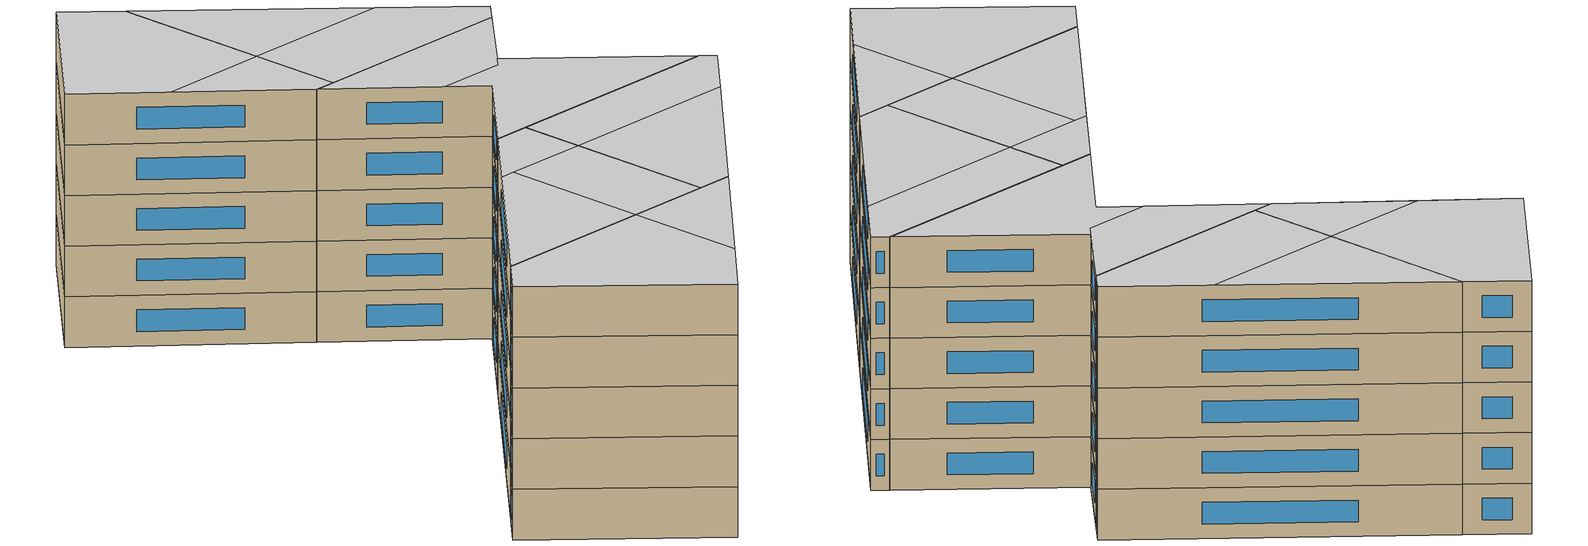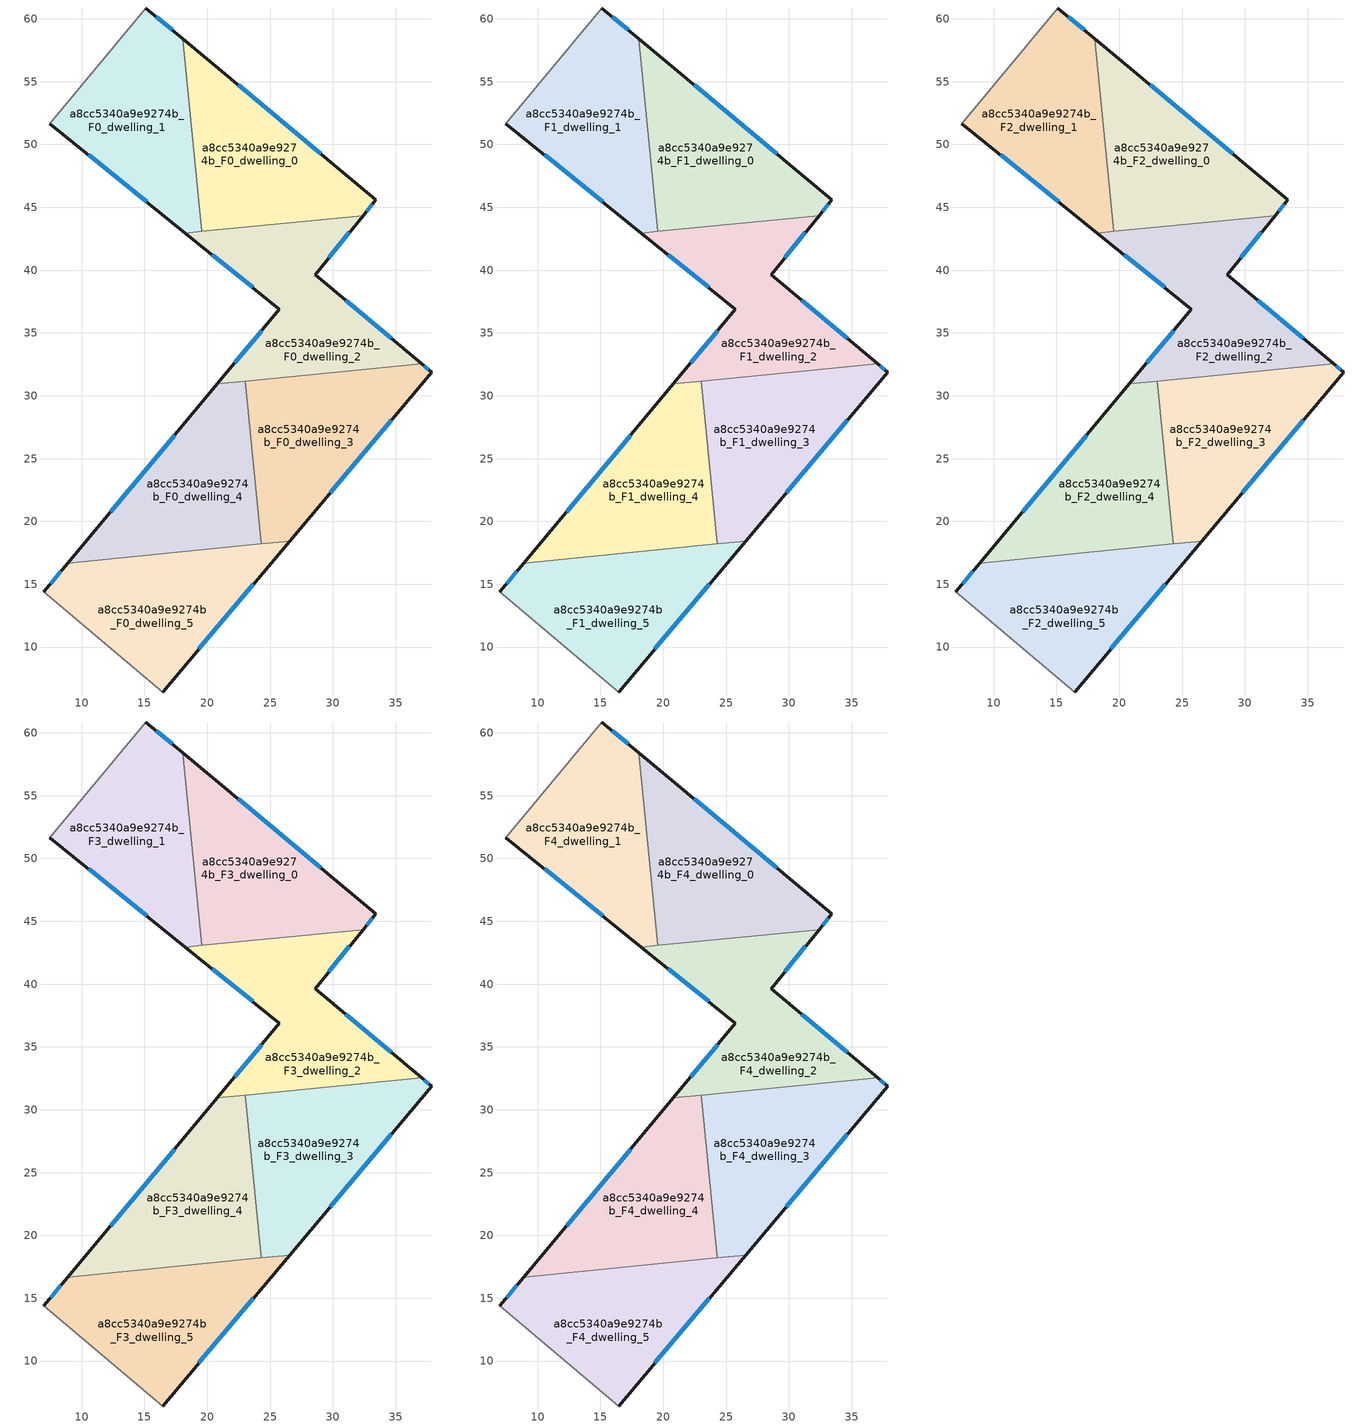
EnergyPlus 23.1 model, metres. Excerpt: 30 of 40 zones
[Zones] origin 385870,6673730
a8cc5340a9e9274b_F0_dwelling_0
 floor ground (EU_floor_Construction): 33.43,45.6 32.42,44.35 19.58,43.08 18.06,58.41 z0
 wall outside (EU_wall_Construction): 32.42,44.35 33.43,45.6 18.06,58.41 z0:3
 wall to a8cc5340a9e9274b_F0_dwelling_1 (EU_wall_Construction): 18.06,58.41 19.58,43.08 z0:3
 wall to a8cc5340a9e9274b_F0_dwelling_2 (EU_wall_Construction): 19.58,43.08 32.42,44.35 z0:3
 window (EU_Window_Construction): 32.71,44.7 33.15,45.24 / 29.04,49.26 22.46,54.75 z0.86:2.14
a8cc5340a9e9274b_F0_dwelling_1
 floor ground (EU_floor_Construction): 18.06,58.41 19.58,43.08 18.26,42.95 7.48,51.67 15.13,60.86 z0
 wall outside (EU_wall_Construction): 7.48,51.67 18.26,42.95 / 18.06,58.41 15.13,60.86 z0:3
 wall adiabatic (EU_wall_Construction): 15.13,60.86 7.48,51.67 z0:3
 wall to a8cc5340a9e9274b_F0_dwelling_2 (EU_wall_Construction): 18.26,42.95 19.58,43.08 z0:3
 window (EU_Window_Construction): 10.56,49.18 15.18,45.44 / 17.22,59.11 15.97,60.16 z0.86:2.14
a8cc5340a9e9274b_F0_dwelling_2
 floor ground (EU_floor_Construction): 32.42,44.35 28.59,39.62 37.06,32.56 20.8,30.95 25.75,36.89 18.26,42.95 z0
 wall outside (EU_wall_Construction): 18.26,42.95 25.75,36.89 20.8,30.95 / 37.06,32.56 28.59,39.62 32.42,44.35 z0:3
 wall to a8cc5340a9e9274b_F0_dwelling_3 (EU_wall_Construction): 23.04,31.17 37.06,32.56 z0:3
 wall to a8cc5340a9e9274b_F0_dwelling_4 (EU_wall_Construction): 20.8,30.95 23.04,31.17 z0:3
 window (EU_Window_Construction): 24.33,35.19 22.21,32.65 / 20.4,41.22 23.61,38.62 / 29.68,40.97 31.33,43 / 34.64,34.57 31.01,37.6 z0.86:2.14
a8cc5340a9e9274b_F0_dwelling_3
 floor ground (EU_floor_Construction): 37.87,31.88 26.55,18.43 24.32,18.21 23.04,31.17 37.06,32.56 z0
 wall outside (EU_wall_Construction): 26.55,18.43 37.87,31.88 37.06,32.56 z0:3
 wall to a8cc5340a9e9274b_F0_dwelling_4 (EU_wall_Construction): 23.04,31.17 24.32,18.21 z0:3
 wall to a8cc5340a9e9274b_F0_dwelling_5 (EU_wall_Construction): 24.32,18.21 26.55,18.43 z0:3
 window (EU_Window_Construction): 29.78,22.27 34.63,28.04 / 37.64,32.08 37.29,32.36 z0.86:2.14
a8cc5340a9e9274b_F0_dwelling_4
 floor ground (EU_floor_Construction): 23.04,31.17 24.32,18.21 8.91,16.69 20.8,30.95 z0
 wall outside (EU_wall_Construction): 20.8,30.95 8.91,16.69 z0:3
 wall to a8cc5340a9e9274b_F0_dwelling_5 (EU_wall_Construction): 8.91,16.69 24.32,18.21 z0:3
 window (EU_Window_Construction): 17.4,26.88 12.31,20.76 z0.86:2.14
a8cc5340a9e9274b_F0_dwelling_5
 floor ground (EU_floor_Construction): 26.55,18.43 16.46,6.43 7,14.39 8.91,16.69 z0
 wall outside (EU_wall_Construction): 16.46,6.43 26.55,18.43 / 8.91,16.69 7,14.39 z0:3
 wall adiabatic (EU_wall_Construction): 7,14.39 16.46,6.43 z0:3
 window (EU_Window_Construction): 19.34,9.86 23.67,15 / 8.36,16.03 7.54,15.05 z0.86:2.14
a8cc5340a9e9274b_F1_dwelling_0
 floor to a8cc5340a9e9274b_F0_dwelling_0 (EU_floor_Construction): 33.43,45.6 32.42,44.35 19.58,43.08 18.06,58.41 z3
 wall outside (EU_wall_Construction): 32.42,44.35 33.43,45.6 18.06,58.41 z3:6
 wall to a8cc5340a9e9274b_F1_dwelling_1 (EU_wall_Construction): 18.06,58.41 19.58,43.08 z3:6
 wall to a8cc5340a9e9274b_F1_dwelling_2 (EU_wall_Construction): 19.58,43.08 32.42,44.35 z3:6
 window (EU_Window_Construction): 32.71,44.7 33.15,45.24 / 29.04,49.26 22.46,54.75 z3.86:5.14
a8cc5340a9e9274b_F1_dwelling_1
 floor to a8cc5340a9e9274b_F0_dwelling_1 (EU_floor_Construction): 18.06,58.41 19.58,43.08 18.26,42.95 7.48,51.67 15.13,60.86 z3
 wall outside (EU_wall_Construction): 7.48,51.67 18.26,42.95 / 18.06,58.41 15.13,60.86 z3:6
 wall adiabatic (EU_wall_Construction): 15.13,60.86 7.48,51.67 z3:6
 wall to a8cc5340a9e9274b_F1_dwelling_2 (EU_wall_Construction): 18.26,42.95 19.58,43.08 z3:6
 window (EU_Window_Construction): 10.56,49.18 15.18,45.44 / 17.22,59.11 15.97,60.16 z3.86:5.14
a8cc5340a9e9274b_F1_dwelling_2
 floor to a8cc5340a9e9274b_F0_dwelling_2 (EU_floor_Construction): 32.42,44.35 28.59,39.62 37.06,32.56 20.8,30.95 25.75,36.89 18.26,42.95 z3
 wall outside (EU_wall_Construction): 18.26,42.95 25.75,36.89 20.8,30.95 / 37.06,32.56 28.59,39.62 32.42,44.35 z3:6
 wall to a8cc5340a9e9274b_F1_dwelling_3 (EU_wall_Construction): 23.04,31.17 37.06,32.56 z3:6
 wall to a8cc5340a9e9274b_F1_dwelling_4 (EU_wall_Construction): 20.8,30.95 23.04,31.17 z3:6
 window (EU_Window_Construction): 24.33,35.19 22.21,32.65 / 20.4,41.22 23.61,38.62 / 29.68,40.97 31.33,43 / 34.64,34.57 31.01,37.6 z3.86:5.14
a8cc5340a9e9274b_F1_dwelling_3
 floor to a8cc5340a9e9274b_F0_dwelling_3 (EU_floor_Construction): 37.87,31.88 26.55,18.43 24.32,18.21 23.04,31.17 37.06,32.56 z3
 wall outside (EU_wall_Construction): 26.55,18.43 37.87,31.88 37.06,32.56 z3:6
 wall to a8cc5340a9e9274b_F1_dwelling_4 (EU_wall_Construction): 23.04,31.17 24.32,18.21 z3:6
 wall to a8cc5340a9e9274b_F1_dwelling_5 (EU_wall_Construction): 24.32,18.21 26.55,18.43 z3:6
 window (EU_Window_Construction): 29.78,22.27 34.63,28.04 / 37.64,32.08 37.29,32.36 z3.86:5.14
a8cc5340a9e9274b_F1_dwelling_4
 floor to a8cc5340a9e9274b_F0_dwelling_4 (EU_floor_Construction): 23.04,31.17 24.32,18.21 8.91,16.69 20.8,30.95 z3
 wall outside (EU_wall_Construction): 20.8,30.95 8.91,16.69 z3:6
 wall to a8cc5340a9e9274b_F1_dwelling_5 (EU_wall_Construction): 8.91,16.69 24.32,18.21 z3:6
 window (EU_Window_Construction): 17.4,26.88 12.31,20.76 z3.86:5.14
a8cc5340a9e9274b_F1_dwelling_5
 floor to a8cc5340a9e9274b_F0_dwelling_5 (EU_floor_Construction): 26.55,18.43 16.46,6.43 7,14.39 8.91,16.69 z3
 wall outside (EU_wall_Construction): 16.46,6.43 26.55,18.43 / 8.91,16.69 7,14.39 z3:6
 wall adiabatic (EU_wall_Construction): 7,14.39 16.46,6.43 z3:6
 window (EU_Window_Construction): 19.34,9.86 23.67,15 / 8.36,16.03 7.54,15.05 z3.86:5.14
a8cc5340a9e9274b_F2_dwelling_0
 floor to a8cc5340a9e9274b_F1_dwelling_0 (EU_floor_Construction): 33.43,45.6 32.42,44.35 19.58,43.08 18.06,58.41 z6
 wall outside (EU_wall_Construction): 32.42,44.35 33.43,45.6 18.06,58.41 z6:9
 wall to a8cc5340a9e9274b_F2_dwelling_1 (EU_wall_Construction): 18.06,58.41 19.58,43.08 z6:9
 wall to a8cc5340a9e9274b_F2_dwelling_2 (EU_wall_Construction): 19.58,43.08 32.42,44.35 z6:9
 window (EU_Window_Construction): 32.71,44.7 33.15,45.24 / 29.04,49.26 22.46,54.75 z6.86:8.14
a8cc5340a9e9274b_F2_dwelling_1
 floor to a8cc5340a9e9274b_F1_dwelling_1 (EU_floor_Construction): 18.06,58.41 19.58,43.08 18.26,42.95 7.48,51.67 15.13,60.86 z6
 wall outside (EU_wall_Construction): 7.48,51.67 18.26,42.95 / 18.06,58.41 15.13,60.86 z6:9
 wall adiabatic (EU_wall_Construction): 15.13,60.86 7.48,51.67 z6:9
 wall to a8cc5340a9e9274b_F2_dwelling_2 (EU_wall_Construction): 18.26,42.95 19.58,43.08 z6:9
 window (EU_Window_Construction): 10.56,49.18 15.18,45.44 / 17.22,59.11 15.97,60.16 z6.86:8.14
a8cc5340a9e9274b_F2_dwelling_2
 floor to a8cc5340a9e9274b_F1_dwelling_2 (EU_floor_Construction): 32.42,44.35 28.59,39.62 37.06,32.56 20.8,30.95 25.75,36.89 18.26,42.95 z6
 wall outside (EU_wall_Construction): 18.26,42.95 25.75,36.89 20.8,30.95 / 37.06,32.56 28.59,39.62 32.42,44.35 z6:9
 wall to a8cc5340a9e9274b_F2_dwelling_3 (EU_wall_Construction): 23.04,31.17 37.06,32.56 z6:9
 wall to a8cc5340a9e9274b_F2_dwelling_4 (EU_wall_Construction): 20.8,30.95 23.04,31.17 z6:9
 window (EU_Window_Construction): 24.33,35.19 22.21,32.65 / 20.4,41.22 23.61,38.62 / 29.68,40.97 31.33,43 / 34.64,34.57 31.01,37.6 z6.86:8.14
a8cc5340a9e9274b_F2_dwelling_3
 floor to a8cc5340a9e9274b_F1_dwelling_3 (EU_floor_Construction): 37.87,31.88 26.55,18.43 24.32,18.21 23.04,31.17 37.06,32.56 z6
 wall outside (EU_wall_Construction): 26.55,18.43 37.87,31.88 37.06,32.56 z6:9
 wall to a8cc5340a9e9274b_F2_dwelling_4 (EU_wall_Construction): 23.04,31.17 24.32,18.21 z6:9
 wall to a8cc5340a9e9274b_F2_dwelling_5 (EU_wall_Construction): 24.32,18.21 26.55,18.43 z6:9
 window (EU_Window_Construction): 29.78,22.27 34.63,28.04 / 37.64,32.08 37.29,32.36 z6.86:8.14
a8cc5340a9e9274b_F2_dwelling_4
 floor to a8cc5340a9e9274b_F1_dwelling_4 (EU_floor_Construction): 23.04,31.17 24.32,18.21 8.91,16.69 20.8,30.95 z6
 wall outside (EU_wall_Construction): 20.8,30.95 8.91,16.69 z6:9
 wall to a8cc5340a9e9274b_F2_dwelling_5 (EU_wall_Construction): 8.91,16.69 24.32,18.21 z6:9
 window (EU_Window_Construction): 17.4,26.88 12.31,20.76 z6.86:8.14
a8cc5340a9e9274b_F2_dwelling_5
 floor to a8cc5340a9e9274b_F1_dwelling_5 (EU_floor_Construction): 26.55,18.43 16.46,6.43 7,14.39 8.91,16.69 z6
 wall outside (EU_wall_Construction): 16.46,6.43 26.55,18.43 / 8.91,16.69 7,14.39 z6:9
 wall adiabatic (EU_wall_Construction): 7,14.39 16.46,6.43 z6:9
 window (EU_Window_Construction): 19.34,9.86 23.67,15 / 8.36,16.03 7.54,15.05 z6.86:8.14
a8cc5340a9e9274b_F3_dwelling_0
 floor to a8cc5340a9e9274b_F2_dwelling_0 (EU_floor_Construction): 33.43,45.6 32.42,44.35 19.58,43.08 18.06,58.41 z9
 wall outside (EU_wall_Construction): 32.42,44.35 33.43,45.6 18.06,58.41 z9:12
 wall to a8cc5340a9e9274b_F3_dwelling_1 (EU_wall_Construction): 18.06,58.41 19.58,43.08 z9:12
 wall to a8cc5340a9e9274b_F3_dwelling_2 (EU_wall_Construction): 19.58,43.08 32.42,44.35 z9:12
 window (EU_Window_Construction): 32.71,44.7 33.15,45.24 / 29.04,49.26 22.46,54.75 z9.86:11.14
a8cc5340a9e9274b_F3_dwelling_1
 floor to a8cc5340a9e9274b_F2_dwelling_1 (EU_floor_Construction): 18.06,58.41 19.58,43.08 18.26,42.95 7.48,51.67 15.13,60.86 z9
 wall outside (EU_wall_Construction): 7.48,51.67 18.26,42.95 / 18.06,58.41 15.13,60.86 z9:12
 wall adiabatic (EU_wall_Construction): 15.13,60.86 7.48,51.67 z9:12
 wall to a8cc5340a9e9274b_F3_dwelling_2 (EU_wall_Construction): 18.26,42.95 19.58,43.08 z9:12
 window (EU_Window_Construction): 10.56,49.18 15.18,45.44 / 17.22,59.11 15.97,60.16 z9.86:11.14
a8cc5340a9e9274b_F3_dwelling_2
 floor to a8cc5340a9e9274b_F2_dwelling_2 (EU_floor_Construction): 32.42,44.35 28.59,39.62 37.06,32.56 20.8,30.95 25.75,36.89 18.26,42.95 z9
 wall outside (EU_wall_Construction): 18.26,42.95 25.75,36.89 20.8,30.95 / 37.06,32.56 28.59,39.62 32.42,44.35 z9:12
 wall to a8cc5340a9e9274b_F3_dwelling_3 (EU_wall_Construction): 23.04,31.17 37.06,32.56 z9:12
 wall to a8cc5340a9e9274b_F3_dwelling_4 (EU_wall_Construction): 20.8,30.95 23.04,31.17 z9:12
 window (EU_Window_Construction): 24.33,35.19 22.21,32.65 / 20.4,41.22 23.61,38.62 / 29.68,40.97 31.33,43 / 34.64,34.57 31.01,37.6 z9.86:11.14
a8cc5340a9e9274b_F3_dwelling_3
 floor to a8cc5340a9e9274b_F2_dwelling_3 (EU_floor_Construction): 37.87,31.88 26.55,18.43 24.32,18.21 23.04,31.17 37.06,32.56 z9
 wall outside (EU_wall_Construction): 26.55,18.43 37.87,31.88 37.06,32.56 z9:12
 wall to a8cc5340a9e9274b_F3_dwelling_4 (EU_wall_Construction): 23.04,31.17 24.32,18.21 z9:12
 wall to a8cc5340a9e9274b_F3_dwelling_5 (EU_wall_Construction): 24.32,18.21 26.55,18.43 z9:12
 window (EU_Window_Construction): 29.78,22.27 34.63,28.04 / 37.64,32.08 37.29,32.36 z9.86:11.14
a8cc5340a9e9274b_F3_dwelling_4
 floor to a8cc5340a9e9274b_F2_dwelling_4 (EU_floor_Construction): 23.04,31.17 24.32,18.21 8.91,16.69 20.8,30.95 z9
 wall outside (EU_wall_Construction): 20.8,30.95 8.91,16.69 z9:12
 wall to a8cc5340a9e9274b_F3_dwelling_5 (EU_wall_Construction): 8.91,16.69 24.32,18.21 z9:12
 window (EU_Window_Construction): 17.4,26.88 12.31,20.76 z9.86:11.14
a8cc5340a9e9274b_F3_dwelling_5
 floor to a8cc5340a9e9274b_F2_dwelling_5 (EU_floor_Construction): 26.55,18.43 16.46,6.43 7,14.39 8.91,16.69 z9
 wall outside (EU_wall_Construction): 16.46,6.43 26.55,18.43 / 8.91,16.69 7,14.39 z9:12
 wall adiabatic (EU_wall_Construction): 7,14.39 16.46,6.43 z9:12
 window (EU_Window_Construction): 19.34,9.86 23.67,15 / 8.36,16.03 7.54,15.05 z9.86:11.14
a8cc5340a9e9274b_F4_dwelling_0
 floor to a8cc5340a9e9274b_F3_dwelling_0 (EU_floor_Construction): 33.43,45.6 32.42,44.35 19.58,43.08 18.06,58.41 z12
 wall outside (EU_wall_Construction): 32.42,44.35 33.43,45.6 18.06,58.41 z12:15
 wall to a8cc5340a9e9274b_F4_dwelling_1 (EU_wall_Construction): 18.06,58.41 19.58,43.08 z12:15
 wall to a8cc5340a9e9274b_F4_dwelling_2 (EU_wall_Construction): 19.58,43.08 32.42,44.35 z12:15
 window (EU_Window_Construction): 32.71,44.7 33.15,45.24 / 29.04,49.26 22.46,54.75 z12.86:14.14
 ceiling to a8cc5340a9e9274b_F5_dwelling_1 (EU_floor_Construction): 32.42,44.35 33.43,45.6 28.57,49.65 19.02,48.71 19.58,43.08 z15
 ceiling to a8cc5340a9e9274b_F5_dwelling_0 (EU_floor_Construction): 28.57,49.65 18.06,58.41 19.02,48.71 z15
a8cc5340a9e9274b_F4_dwelling_1
 floor to a8cc5340a9e9274b_F3_dwelling_1 (EU_floor_Construction): 18.06,58.41 19.58,43.08 18.26,42.95 7.48,51.67 15.13,60.86 z12
 wall outside (EU_wall_Construction): 7.48,51.67 18.26,42.95 / 18.06,58.41 15.13,60.86 z12:15
 wall adiabatic (EU_wall_Construction): 15.13,60.86 7.48,51.67 z12:15
 wall to a8cc5340a9e9274b_F4_dwelling_2 (EU_wall_Construction): 18.26,42.95 19.58,43.08 z12:15
 window (EU_Window_Construction): 10.56,49.18 15.18,45.44 / 17.22,59.11 15.97,60.16 z12.86:14.14
 ceiling to a8cc5340a9e9274b_F5_dwelling_0 (EU_floor_Construction): 19.02,48.71 18.06,58.41 15.13,60.86 7.48,51.67 12,48.01 z15
 ceiling to a8cc5340a9e9274b_F5_dwelling_1 (EU_floor_Construction): 19.58,43.08 19.02,48.71 12,48.01 18.26,42.95 z15
a8cc5340a9e9274b_F4_dwelling_2
 floor to a8cc5340a9e9274b_F3_dwelling_2 (EU_floor_Construction): 32.42,44.35 28.59,39.62 37.06,32.56 20.8,30.95 25.75,36.89 18.26,42.95 z12
 wall outside (EU_wall_Construction): 18.26,42.95 25.75,36.89 20.8,30.95 / 37.06,32.56 28.59,39.62 32.42,44.35 z12:15
 wall to a8cc5340a9e9274b_F4_dwelling_3 (EU_wall_Construction): 23.04,31.17 37.06,32.56 z12:15
 wall to a8cc5340a9e9274b_F4_dwelling_4 (EU_wall_Construction): 20.8,30.95 23.04,31.17 z12:15
 window (EU_Window_Construction): 24.33,35.19 22.21,32.65 / 20.4,41.22 23.61,38.62 / 29.68,40.97 31.33,43 / 34.64,34.57 31.01,37.6 z12.86:14.14
 ceiling to a8cc5340a9e9274b_F5_dwelling_2 (EU_floor_Construction): 37.06,32.56 28.59,39.62 28.05,38.96 23.72,38.53 25.75,36.89 20.8,30.95 z15
 ceiling to a8cc5340a9e9274b_F5_dwelling_1 (EU_floor_Construction): 28.05,38.96 32.42,44.35 18.26,42.95 23.72,38.53 z15
 roof outside (EU_roof_Construction): 28.05,38.96 32.42,44.35 28.05,38.96 23.72,38.53 z15
a8cc5340a9e9274b_F4_dwelling_3
 floor to a8cc5340a9e9274b_F3_dwelling_3 (EU_floor_Construction): 37.87,31.88 26.55,18.43 24.32,18.21 23.04,31.17 37.06,32.56 z12
 wall outside (EU_wall_Construction): 26.55,18.43 37.87,31.88 37.06,32.56 z12:15
 wall to a8cc5340a9e9274b_F4_dwelling_4 (EU_wall_Construction): 23.04,31.17 24.32,18.21 z12:15
 wall to a8cc5340a9e9274b_F4_dwelling_5 (EU_wall_Construction): 24.32,18.21 26.55,18.43 z12:15
 window (EU_Window_Construction): 29.78,22.27 34.63,28.04 / 37.64,32.08 37.29,32.36 z12.86:14.14
 ceiling to a8cc5340a9e9274b_F5_dwelling_3 (EU_floor_Construction): 26.55,18.43 34.94,28.41 23.43,27.27 24.32,18.21 z15
 ceiling to a8cc5340a9e9274b_F5_dwelling_2 (EU_floor_Construction): 34.94,28.41 37.87,31.88 37.06,32.56 23.04,31.17 23.43,27.27 z15
a8cc5340a9e9274b_F4_dwelling_4
 floor to a8cc5340a9e9274b_F3_dwelling_4 (EU_floor_Construction): 23.04,31.17 24.32,18.21 8.91,16.69 20.8,30.95 z12
 wall outside (EU_wall_Construction): 20.8,30.95 8.91,16.69 z12:15
 wall to a8cc5340a9e9274b_F4_dwelling_5 (EU_wall_Construction): 8.91,16.69 24.32,18.21 z12:15
 window (EU_Window_Construction): 17.4,26.88 12.31,20.76 z12.86:14.14
 ceiling to a8cc5340a9e9274b_F5_dwelling_4 (EU_floor_Construction): 19.06,17.69 18.17,26.75 17.22,26.66 8.91,16.69 z15
 ceiling to a8cc5340a9e9274b_F5_dwelling_3 (EU_floor_Construction): 24.32,18.21 23.43,27.27 18.17,26.75 19.06,17.69 z15
 ceiling to a8cc5340a9e9274b_F5_dwelling_2 (EU_floor_Construction): 23.43,27.27 23.04,31.17 20.8,30.95 17.22,26.66 z15
a8cc5340a9e9274b_F4_dwelling_5
 floor to a8cc5340a9e9274b_F3_dwelling_5 (EU_floor_Construction): 26.55,18.43 16.46,6.43 7,14.39 8.91,16.69 z12
 wall outside (EU_wall_Construction): 16.46,6.43 26.55,18.43 / 8.91,16.69 7,14.39 z12:15
 wall adiabatic (EU_wall_Construction): 7,14.39 16.46,6.43 z12:15
 window (EU_Window_Construction): 19.34,9.86 23.67,15 / 8.36,16.03 7.54,15.05 z12.86:14.14
 ceiling to a8cc5340a9e9274b_F5_dwelling_4 (EU_floor_Construction): 16.46,6.43 19.78,10.38 19.06,17.69 8.91,16.69 7,14.39 z15
 ceiling to a8cc5340a9e9274b_F5_dwelling_3 (EU_floor_Construction): 19.78,10.38 26.55,18.43 19.06,17.69 z15
[Building]
EU S2 Campaign: North Axis=0; Terrain=City; Solar Distribution=FullExterior
[Site:Location]
Helsinki-Vantaa.AP: Latitude=60.317; Longitude=24.963; Time Zone=2; Elevation=54.6
[SizingPeriod:WeatherFileDays]
AnnualSizingPeriod: Begin Month=1; Begin Day of Month=1; End Month=12; End Day of Month=31; Day of Week for Start Day=Monday; Use Weather File Daylight Saving Period=No; Use Weather File Rain and Snow Indicators=No
[MATERIAL]
EU_InternalMass_Material: Roughness=MediumRough; Thickness=0.1; Conductivity=1; Density=1800; Specific Heat=900; Thermal Absorptance=0.9; Solar Absorptance=0.7; Visible Absorptance=0.7
[MATERIAL:NOMASS] Roughness=MediumRough; Thermal Absorptance=0.9; Solar Absorptance=0.7; Visible Absorptance=0.7
Name | Thermal Resistance
EU_wall_NoMass | 1.10183
EU_roof_NoMass; EU_floor_NoMass | 1.70606
[WINDOWMATERIAL:SIMPLEGLAZINGSYSTEM]
EU_Window_SimpleGlazing: UFactor=3.11035; Solar Heat Gain Coefficient=0.8; Visible Transmittance=0.8
[CONSTRUCTION]
EU_wall_Construction: EU_wall_NoMass
EU_roof_Construction: EU_roof_NoMass
EU_floor_Construction: EU_floor_NoMass
EU_Window_Construction: EU_Window_SimpleGlazing
EU_InternalMass_Construction: EU_InternalMass_Material
[ZONE] Type=1; Multiplier=1; Ceiling Height=autocalculate; Floor Area=autocalculate; Part of Total Floor Area=Yes
Name | Volume
a8cc5340a9e9274b_F0_dwelling_0; a8cc5340a9e9274b_F1_dwelling_0; a8cc5340a9e9274b_F2_dwelling_0; a8cc5340a9e9274b_F3_dwelling_0; a8cc5340a9e9274b_F4_dwelling_0 | 346.656
a8cc5340a9e9274b_F0_dwelling_1; a8cc5340a9e9274b_F1_dwelling_1; a8cc5340a9e9274b_F2_dwelling_1; a8cc5340a9e9274b_F3_dwelling_1; a8cc5340a9e9274b_F4_dwelling_1 | 346.672
a8cc5340a9e9274b_F0_dwelling_2; a8cc5340a9e9274b_F1_dwelling_2; a8cc5340a9e9274b_F2_dwelling_2; a8cc5340a9e9274b_F3_dwelling_2; a8cc5340a9e9274b_F4_dwelling_2 | 346.663
a8cc5340a9e9274b_F0_dwelling_3; a8cc5340a9e9274b_F1_dwelling_3; a8cc5340a9e9274b_F2_dwelling_3; a8cc5340a9e9274b_F3_dwelling_3; a8cc5340a9e9274b_F4_dwelling_3 | 346.705
a8cc5340a9e9274b_F0_dwelling_4; a8cc5340a9e9274b_F1_dwelling_4; a8cc5340a9e9274b_F2_dwelling_4; a8cc5340a9e9274b_F3_dwelling_4; a8cc5340a9e9274b_F4_dwelling_4 | 346.668
a8cc5340a9e9274b_F0_dwelling_5; a8cc5340a9e9274b_F1_dwelling_5; a8cc5340a9e9274b_F2_dwelling_5; a8cc5340a9e9274b_F3_dwelling_5; a8cc5340a9e9274b_F4_dwelling_5 | 346.652
[INTERNALMASS] Construction=EU_InternalMass_Construction
Name | Zone or ZoneList | Surface Area
a8cc5340a9e9274b_F0_dwelling_0_EU_InternalMass | a8cc5340a9e9274b_F0_dwelling_0 | 115.555
a8cc5340a9e9274b_F0_dwelling_1_EU_InternalMass | a8cc5340a9e9274b_F0_dwelling_1 | 115.559
a8cc5340a9e9274b_F0_dwelling_2_EU_InternalMass | a8cc5340a9e9274b_F0_dwelling_2 | 115.554
a8cc5340a9e9274b_F0_dwelling_3_EU_InternalMass | a8cc5340a9e9274b_F0_dwelling_3 | 115.571
a8cc5340a9e9274b_F0_dwelling_4_EU_InternalMass | a8cc5340a9e9274b_F0_dwelling_4 | 115.558
a8cc5340a9e9274b_F0_dwelling_5_EU_InternalMass | a8cc5340a9e9274b_F0_dwelling_5 | 115.551
a8cc5340a9e9274b_F1_dwelling_0_EU_InternalMass | a8cc5340a9e9274b_F1_dwelling_0 | 115.555
a8cc5340a9e9274b_F1_dwelling_1_EU_InternalMass | a8cc5340a9e9274b_F1_dwelling_1 | 115.559
a8cc5340a9e9274b_F1_dwelling_2_EU_InternalMass | a8cc5340a9e9274b_F1_dwelling_2 | 115.554
a8cc5340a9e9274b_F1_dwelling_3_EU_InternalMass | a8cc5340a9e9274b_F1_dwelling_3 | 115.571
a8cc5340a9e9274b_F1_dwelling_4_EU_InternalMass | a8cc5340a9e9274b_F1_dwelling_4 | 115.558
a8cc5340a9e9274b_F1_dwelling_5_EU_InternalMass | a8cc5340a9e9274b_F1_dwelling_5 | 115.551
a8cc5340a9e9274b_F2_dwelling_0_EU_InternalMass | a8cc5340a9e9274b_F2_dwelling_0 | 115.555
a8cc5340a9e9274b_F2_dwelling_1_EU_InternalMass | a8cc5340a9e9274b_F2_dwelling_1 | 115.559
a8cc5340a9e9274b_F2_dwelling_2_EU_InternalMass | a8cc5340a9e9274b_F2_dwelling_2 | 115.554
a8cc5340a9e9274b_F2_dwelling_3_EU_InternalMass | a8cc5340a9e9274b_F2_dwelling_3 | 115.571
a8cc5340a9e9274b_F2_dwelling_4_EU_InternalMass | a8cc5340a9e9274b_F2_dwelling_4 | 115.558
a8cc5340a9e9274b_F2_dwelling_5_EU_InternalMass | a8cc5340a9e9274b_F2_dwelling_5 | 115.551
a8cc5340a9e9274b_F3_dwelling_0_EU_InternalMass | a8cc5340a9e9274b_F3_dwelling_0 | 115.555
a8cc5340a9e9274b_F3_dwelling_1_EU_InternalMass | a8cc5340a9e9274b_F3_dwelling_1 | 115.559
a8cc5340a9e9274b_F3_dwelling_2_EU_InternalMass | a8cc5340a9e9274b_F3_dwelling_2 | 115.554
a8cc5340a9e9274b_F3_dwelling_3_EU_InternalMass | a8cc5340a9e9274b_F3_dwelling_3 | 115.571
a8cc5340a9e9274b_F3_dwelling_4_EU_InternalMass | a8cc5340a9e9274b_F3_dwelling_4 | 115.558
a8cc5340a9e9274b_F3_dwelling_5_EU_InternalMass | a8cc5340a9e9274b_F3_dwelling_5 | 115.551
a8cc5340a9e9274b_F4_dwelling_0_EU_InternalMass | a8cc5340a9e9274b_F4_dwelling_0 | 115.555
a8cc5340a9e9274b_F4_dwelling_1_EU_InternalMass | a8cc5340a9e9274b_F4_dwelling_1 | 115.559
a8cc5340a9e9274b_F4_dwelling_2_EU_InternalMass | a8cc5340a9e9274b_F4_dwelling_2 | 115.554
a8cc5340a9e9274b_F4_dwelling_3_EU_InternalMass | a8cc5340a9e9274b_F4_dwelling_3 | 115.571
a8cc5340a9e9274b_F4_dwelling_4_EU_InternalMass | a8cc5340a9e9274b_F4_dwelling_4 | 115.558
a8cc5340a9e9274b_F4_dwelling_5_EU_InternalMass | a8cc5340a9e9274b_F4_dwelling_5 | 115.551
[OTHEREQUIPMENT] Fuel Type=Electricity; Design Level Calculation Method=Watts/Area; Power per Zone Floor Area=1; Fraction Latent=0; Fraction Radiant=0; Fraction Lost=0; Carbon Dioxide Generation Rate=0; EndUse Subcategory=EU_Step8_InternalGains
Name | Zone or ZoneList or Space or SpaceList | Schedule
EU_Step8_InternalGain_a8cc5340a9e9274b_F0_dwelling_0_f000 | a8cc5340a9e9274b_F0_dwelling_0 | EU_Step8_GainSchedule_a8cc5340a9e9274b_F0_dwelling_0_f000
EU_Step8_InternalGain_a8cc5340a9e9274b_F0_dwelling_1_f000 | a8cc5340a9e9274b_F0_dwelling_1 | EU_Step8_GainSchedule_a8cc5340a9e9274b_F0_dwelling_1_f000
EU_Step8_InternalGain_a8cc5340a9e9274b_F0_dwelling_2_f000 | a8cc5340a9e9274b_F0_dwelling_2 | EU_Step8_GainSchedule_a8cc5340a9e9274b_F0_dwelling_2_f000
EU_Step8_InternalGain_a8cc5340a9e9274b_F0_dwelling_3_f000 | a8cc5340a9e9274b_F0_dwelling_3 | EU_Step8_GainSchedule_a8cc5340a9e9274b_F0_dwelling_3_f000
EU_Step8_InternalGain_a8cc5340a9e9274b_F0_dwelling_4_f000 | a8cc5340a9e9274b_F0_dwelling_4 | EU_Step8_GainSchedule_a8cc5340a9e9274b_F0_dwelling_4_f000
EU_Step8_InternalGain_a8cc5340a9e9274b_F0_dwelling_5_f000 | a8cc5340a9e9274b_F0_dwelling_5 | EU_Step8_GainSchedule_a8cc5340a9e9274b_F0_dwelling_5_f000
EU_Step8_InternalGain_a8cc5340a9e9274b_F1_dwelling_0_f000 | a8cc5340a9e9274b_F1_dwelling_0 | EU_Step8_GainSchedule_a8cc5340a9e9274b_F1_dwelling_0_f000
EU_Step8_InternalGain_a8cc5340a9e9274b_F1_dwelling_1_f000 | a8cc5340a9e9274b_F1_dwelling_1 | EU_Step8_GainSchedule_a8cc5340a9e9274b_F1_dwelling_1_f000
EU_Step8_InternalGain_a8cc5340a9e9274b_F1_dwelling_2_f000 | a8cc5340a9e9274b_F1_dwelling_2 | EU_Step8_GainSchedule_a8cc5340a9e9274b_F1_dwelling_2_f000
EU_Step8_InternalGain_a8cc5340a9e9274b_F1_dwelling_3_f000 | a8cc5340a9e9274b_F1_dwelling_3 | EU_Step8_GainSchedule_a8cc5340a9e9274b_F1_dwelling_3_f000
EU_Step8_InternalGain_a8cc5340a9e9274b_F1_dwelling_4_f000 | a8cc5340a9e9274b_F1_dwelling_4 | EU_Step8_GainSchedule_a8cc5340a9e9274b_F1_dwelling_4_f000
EU_Step8_InternalGain_a8cc5340a9e9274b_F1_dwelling_5_f000 | a8cc5340a9e9274b_F1_dwelling_5 | EU_Step8_GainSchedule_a8cc5340a9e9274b_F1_dwelling_5_f000
EU_Step8_InternalGain_a8cc5340a9e9274b_F2_dwelling_0_f000 | a8cc5340a9e9274b_F2_dwelling_0 | EU_Step8_GainSchedule_a8cc5340a9e9274b_F2_dwelling_0_f000
EU_Step8_InternalGain_a8cc5340a9e9274b_F2_dwelling_1_f000 | a8cc5340a9e9274b_F2_dwelling_1 | EU_Step8_GainSchedule_a8cc5340a9e9274b_F2_dwelling_1_f000
EU_Step8_InternalGain_a8cc5340a9e9274b_F2_dwelling_2_f000 | a8cc5340a9e9274b_F2_dwelling_2 | EU_Step8_GainSchedule_a8cc5340a9e9274b_F2_dwelling_2_f000
EU_Step8_InternalGain_a8cc5340a9e9274b_F2_dwelling_3_f000 | a8cc5340a9e9274b_F2_dwelling_3 | EU_Step8_GainSchedule_a8cc5340a9e9274b_F2_dwelling_3_f000
EU_Step8_InternalGain_a8cc5340a9e9274b_F2_dwelling_4_f000 | a8cc5340a9e9274b_F2_dwelling_4 | EU_Step8_GainSchedule_a8cc5340a9e9274b_F2_dwelling_4_f000
EU_Step8_InternalGain_a8cc5340a9e9274b_F2_dwelling_5_f000 | a8cc5340a9e9274b_F2_dwelling_5 | EU_Step8_GainSchedule_a8cc5340a9e9274b_F2_dwelling_5_f000
EU_Step8_InternalGain_a8cc5340a9e9274b_F3_dwelling_0_f000 | a8cc5340a9e9274b_F3_dwelling_0 | EU_Step8_GainSchedule_a8cc5340a9e9274b_F3_dwelling_0_f000
EU_Step8_InternalGain_a8cc5340a9e9274b_F3_dwelling_1_f000 | a8cc5340a9e9274b_F3_dwelling_1 | EU_Step8_GainSchedule_a8cc5340a9e9274b_F3_dwelling_1_f000
EU_Step8_InternalGain_a8cc5340a9e9274b_F3_dwelling_2_f000 | a8cc5340a9e9274b_F3_dwelling_2 | EU_Step8_GainSchedule_a8cc5340a9e9274b_F3_dwelling_2_f000
EU_Step8_InternalGain_a8cc5340a9e9274b_F3_dwelling_3_f000 | a8cc5340a9e9274b_F3_dwelling_3 | EU_Step8_GainSchedule_a8cc5340a9e9274b_F3_dwelling_3_f000
EU_Step8_InternalGain_a8cc5340a9e9274b_F3_dwelling_4_f000 | a8cc5340a9e9274b_F3_dwelling_4 | EU_Step8_GainSchedule_a8cc5340a9e9274b_F3_dwelling_4_f000
EU_Step8_InternalGain_a8cc5340a9e9274b_F3_dwelling_5_f000 | a8cc5340a9e9274b_F3_dwelling_5 | EU_Step8_GainSchedule_a8cc5340a9e9274b_F3_dwelling_5_f000
EU_Step8_InternalGain_a8cc5340a9e9274b_F4_dwelling_0_f000 | a8cc5340a9e9274b_F4_dwelling_0 | EU_Step8_GainSchedule_a8cc5340a9e9274b_F4_dwelling_0_f000
EU_Step8_InternalGain_a8cc5340a9e9274b_F4_dwelling_1_f000 | a8cc5340a9e9274b_F4_dwelling_1 | EU_Step8_GainSchedule_a8cc5340a9e9274b_F4_dwelling_1_f000
EU_Step8_InternalGain_a8cc5340a9e9274b_F4_dwelling_2_f000 | a8cc5340a9e9274b_F4_dwelling_2 | EU_Step8_GainSchedule_a8cc5340a9e9274b_F4_dwelling_2_f000
EU_Step8_InternalGain_a8cc5340a9e9274b_F4_dwelling_3_f000 | a8cc5340a9e9274b_F4_dwelling_3 | EU_Step8_GainSchedule_a8cc5340a9e9274b_F4_dwelling_3_f000
EU_Step8_InternalGain_a8cc5340a9e9274b_F4_dwelling_4_f000 | a8cc5340a9e9274b_F4_dwelling_4 | EU_Step8_GainSchedule_a8cc5340a9e9274b_F4_dwelling_4_f000
EU_Step8_InternalGain_a8cc5340a9e9274b_F4_dwelling_5_f000 | a8cc5340a9e9274b_F4_dwelling_5 | EU_Step8_GainSchedule_a8cc5340a9e9274b_F4_dwelling_5_f000
[ZONEVENTILATION:DESIGNFLOWRATE] Schedule=EU_AlwaysOn; Design Flow Rate Calculation Method=AirChanges/Hour; Air Changes per Hour=0.756316; Ventilation Type=Natural; Fan Pressure Rise=0; Fan Total Efficiency=1; Constant Term Coefficient=1; Temperature Term Coefficient=0; Velocity Term Coefficient=0; Velocity Squared Term Coefficient=0; Minimum Indoor Temperature=-100; Maximum Indoor Temperature=100; Delta Temperature=-100; Minimum Outdoor Temperature=-100; Maximum Outdoor Temperature=100; Maximum Wind Speed=40
Name | Zone or ZoneList or Space or SpaceList
EU_ConstantAir_a8cc5340a9e9274b_F0_dwelling_0 | a8cc5340a9e9274b_F0_dwelling_0
EU_ConstantAir_a8cc5340a9e9274b_F0_dwelling_1 | a8cc5340a9e9274b_F0_dwelling_1
EU_ConstantAir_a8cc5340a9e9274b_F0_dwelling_2 | a8cc5340a9e9274b_F0_dwelling_2
EU_ConstantAir_a8cc5340a9e9274b_F0_dwelling_3 | a8cc5340a9e9274b_F0_dwelling_3
EU_ConstantAir_a8cc5340a9e9274b_F0_dwelling_4 | a8cc5340a9e9274b_F0_dwelling_4
EU_ConstantAir_a8cc5340a9e9274b_F0_dwelling_5 | a8cc5340a9e9274b_F0_dwelling_5
EU_ConstantAir_a8cc5340a9e9274b_F1_dwelling_0 | a8cc5340a9e9274b_F1_dwelling_0
EU_ConstantAir_a8cc5340a9e9274b_F1_dwelling_1 | a8cc5340a9e9274b_F1_dwelling_1
EU_ConstantAir_a8cc5340a9e9274b_F1_dwelling_2 | a8cc5340a9e9274b_F1_dwelling_2
EU_ConstantAir_a8cc5340a9e9274b_F1_dwelling_3 | a8cc5340a9e9274b_F1_dwelling_3
EU_ConstantAir_a8cc5340a9e9274b_F1_dwelling_4 | a8cc5340a9e9274b_F1_dwelling_4
EU_ConstantAir_a8cc5340a9e9274b_F1_dwelling_5 | a8cc5340a9e9274b_F1_dwelling_5
EU_ConstantAir_a8cc5340a9e9274b_F2_dwelling_0 | a8cc5340a9e9274b_F2_dwelling_0
EU_ConstantAir_a8cc5340a9e9274b_F2_dwelling_1 | a8cc5340a9e9274b_F2_dwelling_1
EU_ConstantAir_a8cc5340a9e9274b_F2_dwelling_2 | a8cc5340a9e9274b_F2_dwelling_2
EU_ConstantAir_a8cc5340a9e9274b_F2_dwelling_3 | a8cc5340a9e9274b_F2_dwelling_3
EU_ConstantAir_a8cc5340a9e9274b_F2_dwelling_4 | a8cc5340a9e9274b_F2_dwelling_4
EU_ConstantAir_a8cc5340a9e9274b_F2_dwelling_5 | a8cc5340a9e9274b_F2_dwelling_5
EU_ConstantAir_a8cc5340a9e9274b_F3_dwelling_0 | a8cc5340a9e9274b_F3_dwelling_0
EU_ConstantAir_a8cc5340a9e9274b_F3_dwelling_1 | a8cc5340a9e9274b_F3_dwelling_1
EU_ConstantAir_a8cc5340a9e9274b_F3_dwelling_2 | a8cc5340a9e9274b_F3_dwelling_2
EU_ConstantAir_a8cc5340a9e9274b_F3_dwelling_3 | a8cc5340a9e9274b_F3_dwelling_3
EU_ConstantAir_a8cc5340a9e9274b_F3_dwelling_4 | a8cc5340a9e9274b_F3_dwelling_4
EU_ConstantAir_a8cc5340a9e9274b_F3_dwelling_5 | a8cc5340a9e9274b_F3_dwelling_5
EU_ConstantAir_a8cc5340a9e9274b_F4_dwelling_0 | a8cc5340a9e9274b_F4_dwelling_0
EU_ConstantAir_a8cc5340a9e9274b_F4_dwelling_1 | a8cc5340a9e9274b_F4_dwelling_1
EU_ConstantAir_a8cc5340a9e9274b_F4_dwelling_2 | a8cc5340a9e9274b_F4_dwelling_2
EU_ConstantAir_a8cc5340a9e9274b_F4_dwelling_3 | a8cc5340a9e9274b_F4_dwelling_3
EU_ConstantAir_a8cc5340a9e9274b_F4_dwelling_4 | a8cc5340a9e9274b_F4_dwelling_4
EU_ConstantAir_a8cc5340a9e9274b_F4_dwelling_5 | a8cc5340a9e9274b_F4_dwelling_5
[HVACTEMPLATE:THERMOSTAT] Constant Heating Setpoint=20; Constant Cooling Setpoint=50
EU_HeatOnly_a8cc5340a9e9274b_F0_dwelling_0; EU_HeatOnly_a8cc5340a9e9274b_F0_dwelling_1; EU_HeatOnly_a8cc5340a9e9274b_F0_dwelling_2; EU_HeatOnly_a8cc5340a9e9274b_F0_dwelling_3; EU_HeatOnly_a8cc5340a9e9274b_F0_dwelling_4; EU_HeatOnly_a8cc5340a9e9274b_F0_dwelling_5; EU_HeatOnly_a8cc5340a9e9274b_F1_dwelling_0; EU_HeatOnly_a8cc5340a9e9274b_F1_dwelling_1; EU_HeatOnly_a8cc5340a9e9274b_F1_dwelling_2; EU_HeatOnly_a8cc5340a9e9274b_F1_dwelling_3; EU_HeatOnly_a8cc5340a9e9274b_F1_dwelling_4; EU_HeatOnly_a8cc5340a9e9274b_F1_dwelling_5; EU_HeatOnly_a8cc5340a9e9274b_F2_dwelling_0; EU_HeatOnly_a8cc5340a9e9274b_F2_dwelling_1; EU_HeatOnly_a8cc5340a9e9274b_F2_dwelling_2; EU_HeatOnly_a8cc5340a9e9274b_F2_dwelling_3; EU_HeatOnly_a8cc5340a9e9274b_F2_dwelling_4; EU_HeatOnly_a8cc5340a9e9274b_F2_dwelling_5; EU_HeatOnly_a8cc5340a9e9274b_F3_dwelling_0; EU_HeatOnly_a8cc5340a9e9274b_F3_dwelling_1; EU_HeatOnly_a8cc5340a9e9274b_F3_dwelling_2; EU_HeatOnly_a8cc5340a9e9274b_F3_dwelling_3; EU_HeatOnly_a8cc5340a9e9274b_F3_dwelling_4; EU_HeatOnly_a8cc5340a9e9274b_F3_dwelling_5; EU_HeatOnly_a8cc5340a9e9274b_F4_dwelling_0; EU_HeatOnly_a8cc5340a9e9274b_F4_dwelling_1; EU_HeatOnly_a8cc5340a9e9274b_F4_dwelling_2; EU_HeatOnly_a8cc5340a9e9274b_F4_dwelling_3; EU_HeatOnly_a8cc5340a9e9274b_F4_dwelling_4; EU_HeatOnly_a8cc5340a9e9274b_F4_dwelling_5; EU_HeatOnly_a8cc5340a9e9274b_F5_dwelling_0; EU_HeatOnly_a8cc5340a9e9274b_F5_dwelling_1; EU_HeatOnly_a8cc5340a9e9274b_F5_dwelling_2; EU_HeatOnly_a8cc5340a9e9274b_F5_dwelling_3
[HVACTEMPLATE:ZONE:IDEALLOADSAIRSYSTEM] System Availability Schedule=EU_AlwaysOn; Maximum Heating Supply Air Temperature=50; Minimum Cooling Supply Air Temperature=13; Maximum Heating Supply Air Humidity Ratio=0.0156; Minimum Cooling Supply Air Humidity Ratio=0.0077; Heating Limit=NoLimit; Cooling Limit=NoLimit; Heating Availability Schedule=EU_AlwaysOn; Cooling Availability Schedule=EU_CoolingOff; Dehumidification Control Type=ConstantSensibleHeatRatio; Cooling Sensible Heat Ratio=0.7; Dehumidification Setpoint=60; Humidification Control Type=None; Humidification Setpoint=30; Outdoor Air Method=None; Outdoor Air Flow Rate per Person=0.00944; Outdoor Air Flow Rate per Zone Floor Area=0; Outdoor Air Flow Rate per Zone=0; Demand Controlled Ventilation Type=None; Outdoor Air Economizer Type=NoEconomizer; Heat Recovery Type=None; Sensible Heat Recovery Effectiveness=0.7; Latent Heat Recovery Effectiveness=0.65
Name | Template Thermostat
a8cc5340a9e9274b_F0_dwelling_0 | EU_HeatOnly_a8cc5340a9e9274b_F0_dwelling_0
a8cc5340a9e9274b_F0_dwelling_1 | EU_HeatOnly_a8cc5340a9e9274b_F0_dwelling_1
a8cc5340a9e9274b_F0_dwelling_2 | EU_HeatOnly_a8cc5340a9e9274b_F0_dwelling_2
a8cc5340a9e9274b_F0_dwelling_3 | EU_HeatOnly_a8cc5340a9e9274b_F0_dwelling_3
a8cc5340a9e9274b_F0_dwelling_4 | EU_HeatOnly_a8cc5340a9e9274b_F0_dwelling_4
a8cc5340a9e9274b_F0_dwelling_5 | EU_HeatOnly_a8cc5340a9e9274b_F0_dwelling_5
a8cc5340a9e9274b_F1_dwelling_0 | EU_HeatOnly_a8cc5340a9e9274b_F1_dwelling_0
a8cc5340a9e9274b_F1_dwelling_1 | EU_HeatOnly_a8cc5340a9e9274b_F1_dwelling_1
a8cc5340a9e9274b_F1_dwelling_2 | EU_HeatOnly_a8cc5340a9e9274b_F1_dwelling_2
a8cc5340a9e9274b_F1_dwelling_3 | EU_HeatOnly_a8cc5340a9e9274b_F1_dwelling_3
a8cc5340a9e9274b_F1_dwelling_4 | EU_HeatOnly_a8cc5340a9e9274b_F1_dwelling_4
a8cc5340a9e9274b_F1_dwelling_5 | EU_HeatOnly_a8cc5340a9e9274b_F1_dwelling_5
a8cc5340a9e9274b_F2_dwelling_0 | EU_HeatOnly_a8cc5340a9e9274b_F2_dwelling_0
a8cc5340a9e9274b_F2_dwelling_1 | EU_HeatOnly_a8cc5340a9e9274b_F2_dwelling_1
a8cc5340a9e9274b_F2_dwelling_2 | EU_HeatOnly_a8cc5340a9e9274b_F2_dwelling_2
a8cc5340a9e9274b_F2_dwelling_3 | EU_HeatOnly_a8cc5340a9e9274b_F2_dwelling_3
a8cc5340a9e9274b_F2_dwelling_4 | EU_HeatOnly_a8cc5340a9e9274b_F2_dwelling_4
a8cc5340a9e9274b_F2_dwelling_5 | EU_HeatOnly_a8cc5340a9e9274b_F2_dwelling_5
a8cc5340a9e9274b_F3_dwelling_0 | EU_HeatOnly_a8cc5340a9e9274b_F3_dwelling_0
a8cc5340a9e9274b_F3_dwelling_1 | EU_HeatOnly_a8cc5340a9e9274b_F3_dwelling_1
a8cc5340a9e9274b_F3_dwelling_2 | EU_HeatOnly_a8cc5340a9e9274b_F3_dwelling_2
a8cc5340a9e9274b_F3_dwelling_3 | EU_HeatOnly_a8cc5340a9e9274b_F3_dwelling_3
a8cc5340a9e9274b_F3_dwelling_4 | EU_HeatOnly_a8cc5340a9e9274b_F3_dwelling_4
a8cc5340a9e9274b_F3_dwelling_5 | EU_HeatOnly_a8cc5340a9e9274b_F3_dwelling_5
a8cc5340a9e9274b_F4_dwelling_0 | EU_HeatOnly_a8cc5340a9e9274b_F4_dwelling_0
a8cc5340a9e9274b_F4_dwelling_1 | EU_HeatOnly_a8cc5340a9e9274b_F4_dwelling_1
a8cc5340a9e9274b_F4_dwelling_2 | EU_HeatOnly_a8cc5340a9e9274b_F4_dwelling_2
a8cc5340a9e9274b_F4_dwelling_3 | EU_HeatOnly_a8cc5340a9e9274b_F4_dwelling_3
a8cc5340a9e9274b_F4_dwelling_4 | EU_HeatOnly_a8cc5340a9e9274b_F4_dwelling_4
a8cc5340a9e9274b_F4_dwelling_5 | EU_HeatOnly_a8cc5340a9e9274b_F4_dwelling_5
[SIZING:ZONE] Zone Cooling Design Supply Air Temperature Input Method=SupplyAirTemperature; Zone Cooling Design Supply Air Temperature=13; Zone Heating Design Supply Air Temperature Input Method=SupplyAirTemperature; Zone Heating Design Supply Air Temperature=50; Zone Cooling Design Supply Air Humidity Ratio=0.008; Zone Heating Design Supply Air Humidity Ratio=0.008; Cooling Design Air Flow Method=DesignDay; Cooling Design Air Flow Rate=0; Cooling Minimum Air Flow per Zone Floor Area=0.000762; Cooling Minimum Air Flow=0; Cooling Minimum Air Flow Fraction=0.2; Heating Design Air Flow Method=DesignDay; Heating Design Air Flow Rate=0; Heating Maximum Air Flow per Zone Floor Area=0.002032; Heating Maximum Air Flow=0.141576; Heating Maximum Air Flow Fraction=0.3; Account for Dedicated Outdoor Air System=No; Dedicated Outdoor Air System Control Strategy=NeutralSupplyAir; Dedicated Outdoor Air Low Setpoint Temperature for Design=autosize; Dedicated Outdoor Air High Setpoint Temperature for Design=autosize; Zone Load Sizing Method=Sensible Load Only No Latent Load; Zone Latent Cooling Design Supply Air Humidity Ratio Input Method=HumidityRatioDifference; Zone Cooling Design Supply Air Humidity Ratio Difference=0.005; Zone Latent Heating Design Supply Air Humidity Ratio Input Method=HumidityRatioDifference; Zone Humidification Design Supply Air Humidity Ratio Difference=0.005
a8cc5340a9e9274b_F0_dwelling_0; a8cc5340a9e9274b_F0_dwelling_1; a8cc5340a9e9274b_F0_dwelling_2; a8cc5340a9e9274b_F0_dwelling_3; a8cc5340a9e9274b_F0_dwelling_4; a8cc5340a9e9274b_F0_dwelling_5; a8cc5340a9e9274b_F1_dwelling_0; a8cc5340a9e9274b_F1_dwelling_1; a8cc5340a9e9274b_F1_dwelling_2; a8cc5340a9e9274b_F1_dwelling_3; a8cc5340a9e9274b_F1_dwelling_4; a8cc5340a9e9274b_F1_dwelling_5; a8cc5340a9e9274b_F2_dwelling_0; a8cc5340a9e9274b_F2_dwelling_1; a8cc5340a9e9274b_F2_dwelling_2; a8cc5340a9e9274b_F2_dwelling_3; a8cc5340a9e9274b_F2_dwelling_4; a8cc5340a9e9274b_F2_dwelling_5; a8cc5340a9e9274b_F3_dwelling_0; a8cc5340a9e9274b_F3_dwelling_1; a8cc5340a9e9274b_F3_dwelling_2; a8cc5340a9e9274b_F3_dwelling_3; a8cc5340a9e9274b_F3_dwelling_4; a8cc5340a9e9274b_F3_dwelling_5; a8cc5340a9e9274b_F4_dwelling_0; a8cc5340a9e9274b_F4_dwelling_1; a8cc5340a9e9274b_F4_dwelling_2; a8cc5340a9e9274b_F4_dwelling_3; a8cc5340a9e9274b_F4_dwelling_4; a8cc5340a9e9274b_F4_dwelling_5
[SCHEDULE:CONSTANT]
Name | Hourly Value
EU_AlwaysOn | 1
EU_CoolingOff | 0
[SCHEDULE:FILE] Column Number=1; Rows to Skip at Top=0; Number of Hours of Data=8760; Column Separator=Comma; Interpolate to Timestep=No; Minutes per Item=60; Adjust Schedule for Daylight Savings=Yes
Name | File
EU_Step8_GainSchedule_a8cc5340a9e9274b_F0_dwelling_0_f000 | ../../schedules/a8cc5340a9e9274b/a8cc5340a9e9274b_F0_dwelling_0_f000_gain.csv
EU_Step8_GainSchedule_a8cc5340a9e9274b_F0_dwelling_1_f000 | ../../schedules/a8cc5340a9e9274b/a8cc5340a9e9274b_F0_dwelling_1_f000_gain.csv
EU_Step8_GainSchedule_a8cc5340a9e9274b_F0_dwelling_2_f000 | ../../schedules/a8cc5340a9e9274b/a8cc5340a9e9274b_F0_dwelling_2_f000_gain.csv
EU_Step8_GainSchedule_a8cc5340a9e9274b_F0_dwelling_3_f000 | ../../schedules/a8cc5340a9e9274b/a8cc5340a9e9274b_F0_dwelling_3_f000_gain.csv
EU_Step8_GainSchedule_a8cc5340a9e9274b_F0_dwelling_4_f000 | ../../schedules/a8cc5340a9e9274b/a8cc5340a9e9274b_F0_dwelling_4_f000_gain.csv
EU_Step8_GainSchedule_a8cc5340a9e9274b_F0_dwelling_5_f000 | ../../schedules/a8cc5340a9e9274b/a8cc5340a9e9274b_F0_dwelling_5_f000_gain.csv
EU_Step8_GainSchedule_a8cc5340a9e9274b_F1_dwelling_0_f000 | ../../schedules/a8cc5340a9e9274b/a8cc5340a9e9274b_F1_dwelling_0_f000_gain.csv
EU_Step8_GainSchedule_a8cc5340a9e9274b_F1_dwelling_1_f000 | ../../schedules/a8cc5340a9e9274b/a8cc5340a9e9274b_F1_dwelling_1_f000_gain.csv
EU_Step8_GainSchedule_a8cc5340a9e9274b_F1_dwelling_2_f000 | ../../schedules/a8cc5340a9e9274b/a8cc5340a9e9274b_F1_dwelling_2_f000_gain.csv
EU_Step8_GainSchedule_a8cc5340a9e9274b_F1_dwelling_3_f000 | ../../schedules/a8cc5340a9e9274b/a8cc5340a9e9274b_F1_dwelling_3_f000_gain.csv
EU_Step8_GainSchedule_a8cc5340a9e9274b_F1_dwelling_4_f000 | ../../schedules/a8cc5340a9e9274b/a8cc5340a9e9274b_F1_dwelling_4_f000_gain.csv
EU_Step8_GainSchedule_a8cc5340a9e9274b_F1_dwelling_5_f000 | ../../schedules/a8cc5340a9e9274b/a8cc5340a9e9274b_F1_dwelling_5_f000_gain.csv
EU_Step8_GainSchedule_a8cc5340a9e9274b_F2_dwelling_0_f000 | ../../schedules/a8cc5340a9e9274b/a8cc5340a9e9274b_F2_dwelling_0_f000_gain.csv
EU_Step8_GainSchedule_a8cc5340a9e9274b_F2_dwelling_1_f000 | ../../schedules/a8cc5340a9e9274b/a8cc5340a9e9274b_F2_dwelling_1_f000_gain.csv
EU_Step8_GainSchedule_a8cc5340a9e9274b_F2_dwelling_2_f000 | ../../schedules/a8cc5340a9e9274b/a8cc5340a9e9274b_F2_dwelling_2_f000_gain.csv
EU_Step8_GainSchedule_a8cc5340a9e9274b_F2_dwelling_3_f000 | ../../schedules/a8cc5340a9e9274b/a8cc5340a9e9274b_F2_dwelling_3_f000_gain.csv
EU_Step8_GainSchedule_a8cc5340a9e9274b_F2_dwelling_4_f000 | ../../schedules/a8cc5340a9e9274b/a8cc5340a9e9274b_F2_dwelling_4_f000_gain.csv
EU_Step8_GainSchedule_a8cc5340a9e9274b_F2_dwelling_5_f000 | ../../schedules/a8cc5340a9e9274b/a8cc5340a9e9274b_F2_dwelling_5_f000_gain.csv
EU_Step8_GainSchedule_a8cc5340a9e9274b_F3_dwelling_0_f000 | ../../schedules/a8cc5340a9e9274b/a8cc5340a9e9274b_F3_dwelling_0_f000_gain.csv
EU_Step8_GainSchedule_a8cc5340a9e9274b_F3_dwelling_1_f000 | ../../schedules/a8cc5340a9e9274b/a8cc5340a9e9274b_F3_dwelling_1_f000_gain.csv
EU_Step8_GainSchedule_a8cc5340a9e9274b_F3_dwelling_2_f000 | ../../schedules/a8cc5340a9e9274b/a8cc5340a9e9274b_F3_dwelling_2_f000_gain.csv
EU_Step8_GainSchedule_a8cc5340a9e9274b_F3_dwelling_3_f000 | ../../schedules/a8cc5340a9e9274b/a8cc5340a9e9274b_F3_dwelling_3_f000_gain.csv
EU_Step8_GainSchedule_a8cc5340a9e9274b_F3_dwelling_4_f000 | ../../schedules/a8cc5340a9e9274b/a8cc5340a9e9274b_F3_dwelling_4_f000_gain.csv
EU_Step8_GainSchedule_a8cc5340a9e9274b_F3_dwelling_5_f000 | ../../schedules/a8cc5340a9e9274b/a8cc5340a9e9274b_F3_dwelling_5_f000_gain.csv
EU_Step8_GainSchedule_a8cc5340a9e9274b_F4_dwelling_0_f000 | ../../schedules/a8cc5340a9e9274b/a8cc5340a9e9274b_F4_dwelling_0_f000_gain.csv
EU_Step8_GainSchedule_a8cc5340a9e9274b_F4_dwelling_1_f000 | ../../schedules/a8cc5340a9e9274b/a8cc5340a9e9274b_F4_dwelling_1_f000_gain.csv
EU_Step8_GainSchedule_a8cc5340a9e9274b_F4_dwelling_2_f000 | ../../schedules/a8cc5340a9e9274b/a8cc5340a9e9274b_F4_dwelling_2_f000_gain.csv
EU_Step8_GainSchedule_a8cc5340a9e9274b_F4_dwelling_3_f000 | ../../schedules/a8cc5340a9e9274b/a8cc5340a9e9274b_F4_dwelling_3_f000_gain.csv
EU_Step8_GainSchedule_a8cc5340a9e9274b_F4_dwelling_4_f000 | ../../schedules/a8cc5340a9e9274b/a8cc5340a9e9274b_F4_dwelling_4_f000_gain.csv
EU_Step8_GainSchedule_a8cc5340a9e9274b_F4_dwelling_5_f000 | ../../schedules/a8cc5340a9e9274b/a8cc5340a9e9274b_F4_dwelling_5_f000_gain.csv
